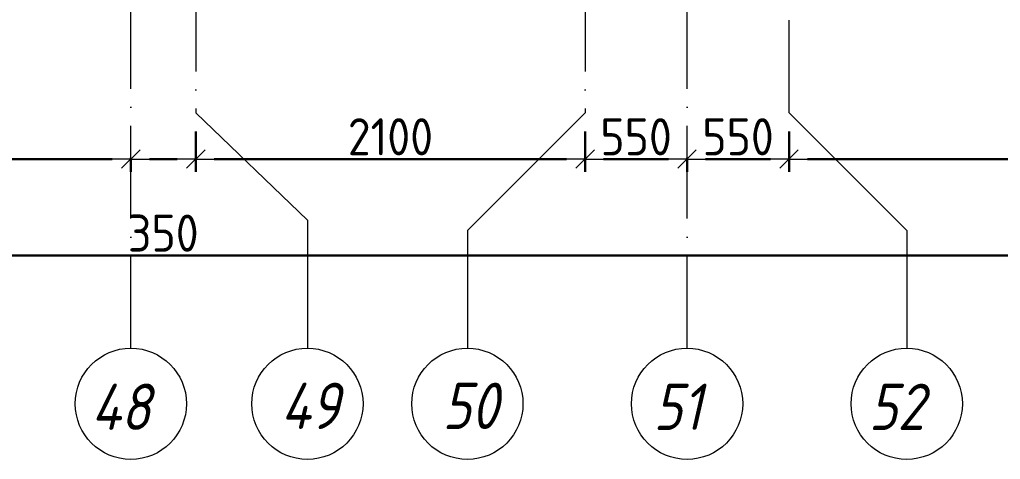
# Model space of a CAD drawing. Header units: millimetres. Extents: x -17017 to 628417, y -109036 to 199237.
# Drawn here: x 60280 to 65570, y -109036 to -106663 of the extents above; entities that cross this region are included whole.
import ezdxf

# ---------------------------------------------------------------- set-up
doc = ezdxf.new("R2010")
doc.units = ezdxf.units.MM
doc.linetypes.add('50_200_ШТРИХ_1Т_ш5_п1_п1_', pattern=[700, 500, -100, 0, -100])
for name, color, linetype, lineweight in [('Оси', 7, 'Continuous', 9), ('Оси-1', 7, 'Continuous', 20), ('Оси-2', 7, '50_200_ШТРИХ_1Т_ш5_п1_п1_', 9), ('Размеры', 7, 'Continuous', 15), ('стяжа', 7, 'Continuous', 30)]:
    doc.layers.add(name, color=color, linetype=linetype, lineweight=lineweight)
doc.styles.add('ISOCPEUR_I_1', font='isocpeui.ttf', dxfattribs={"width": 0.85, "height": 2.5})
doc.styles.add('СПДС', font='isocpeur.ttf', dxfattribs={"width": 0.9})
doc.dimstyles.new('Размера А3', dxfattribs={"dimtxt": 200, "dimasz": 100, "dimexe": 70, "dimexo": 100, "dimgap": 20, "dimtad": 1, "dimdec": 0, "dimrnd": 10, "dimzin": 0, "dimdsep": 46, "dimtxsty": 'СПДС', "dimblk": 'ARROWHEAD_6', "dimcen": 1, "dimclrd": 256, "dimclre": 256, "dimclrt": 256, "dimazin": 0, "dimtfac": 1, "dimtdec": 0, "dimtmove": 2, "dimatfit": 3, "dimfxl": 1, "dimtolj": 1, "dimtzin": 0, "dimarcsym": 0})

# ---------------------------------------------------------------- blocks, each defined once
blk = doc.blocks.new('Ось сетки - Круг_Ø6_00__ISO-2_5_0_9K_-16731441-АИ2_02_План отделки стен 2-го этажа _Часть 2_')
at = {"layer": 'Оси-1'}
blk.add_circle((0, 0), 3, dxfattribs=at)
blk = doc.blocks.new('ARROWHEAD_6')
at = {"color": 0, "linetype": 'Continuous'}
for p, q in [((0, 0), (-1, 0)), ((-0.5, -0.5), (0.5, 0.5))]:
    blk.add_line(p, q, dxfattribs=at)
blk = doc.blocks.new('*D728')
at = {"layer": 'Defpoints', "color": 0, "transparency": 16777216}
for p in [(54879.9, -107309.1), (60879.9, -107309.1), (60879.9, -107415.1)]:
    blk.add_point(p, dxfattribs=at)
at = {"layer": 'Размеры', "lineweight": -2, "transparency": 16777216}
for p, q in [((54879.9, -107409.1), (54879.9, -107485.1)), ((54979.9, -107415.1), (60779.9, -107415.1)), ((60879.9, -107409.1), (60879.9, -107485.1))]:
    blk.add_line(p, q, dxfattribs=at)
at = {"layer": 'Размеры', "lineweight": -2, "transparency": 16777216, "xscale": 100, "yscale": 100, "zscale": 100, "rotation": 180}
blk.add_blockref('ARROWHEAD_6', (54879.9, -107415.1), dxfattribs=at)
at = {"layer": 'Размеры', "lineweight": -2, "transparency": 16777216, "xscale": 100, "yscale": 100, "zscale": 100}
blk.add_blockref('ARROWHEAD_6', (60879.9, -107415.1), dxfattribs=at)
at = {"layer": 'Размеры', "transparency": 16777216, "insert": (57879.9, -107295.1), "char_height": 200, "width": 2.488, "attachment_point": 5, "style": 'СПДС'}
blk.add_mtext('\\A1;6000', dxfattribs=at)
blk = doc.blocks.new('*D729')
at = {"layer": 'Defpoints', "color": 0, "transparency": 16777216}
for p in [(61229.9, -107165.9), (60879.9, -107309.1), (61229.9, -107415.1)]:
    blk.add_point(p, dxfattribs=at)
at = {"layer": 'Размеры', "lineweight": -2, "transparency": 16777216}
for p, q in [((61229.9, -107265.9), (61229.9, -107485.1)), ((60879.9, -107409.1), (60879.9, -107485.1)), ((60979.9, -107415.1), (61129.9, -107415.1))]:
    blk.add_line(p, q, dxfattribs=at)
at = {"layer": 'Размеры', "lineweight": -2, "transparency": 16777216, "xscale": 100, "yscale": 100, "zscale": 100, "rotation": 180}
blk.add_blockref('ARROWHEAD_6', (60879.9, -107415.1), dxfattribs=at)
at = {"layer": 'Размеры', "lineweight": -2, "transparency": 16777216, "xscale": 100, "yscale": 100, "zscale": 100}
blk.add_blockref('ARROWHEAD_6', (61229.9, -107415.1), dxfattribs=at)
at = {"layer": 'Размеры', "transparency": 16777216, "insert": (61054.9, -107815.1), "char_height": 200, "width": 1.866, "attachment_point": 5, "style": 'СПДС'}
blk.add_mtext('\\A1;350', dxfattribs=at)
blk = doc.blocks.new('*D730')
at = {"layer": 'Defpoints', "color": 0, "transparency": 16777216}
for p in [(61229.9, -107165.9), (63329.9, -107165.9), (63329.9, -107415.1)]:
    blk.add_point(p, dxfattribs=at)
at = {"layer": 'Размеры', "lineweight": -2, "transparency": 16777216}
for p, q in [((61229.9, -107265.9), (61229.9, -107485.1)), ((63329.9, -107265.9), (63329.9, -107485.1)), ((61329.9, -107415.1), (63229.9, -107415.1))]:
    blk.add_line(p, q, dxfattribs=at)
at = {"layer": 'Размеры', "lineweight": -2, "transparency": 16777216, "xscale": 100, "yscale": 100, "zscale": 100, "rotation": 180}
blk.add_blockref('ARROWHEAD_6', (61229.9, -107415.1), dxfattribs=at)
at = {"layer": 'Размеры', "lineweight": -2, "transparency": 16777216, "xscale": 100, "yscale": 100, "zscale": 100}
blk.add_blockref('ARROWHEAD_6', (63329.9, -107415.1), dxfattribs=at)
at = {"layer": 'Размеры', "transparency": 16777216, "insert": (62279.9, -107295.1), "char_height": 200, "width": 2.3, "attachment_point": 5, "style": 'СПДС'}
blk.add_mtext('\\A1;2100', dxfattribs=at)
blk = doc.blocks.new('*D731')
at = {"layer": 'Defpoints', "color": 0, "transparency": 16777216}
for p in [(63329.9, -107165.9), (63879.9, -107309.1), (63879.9, -107415.1)]:
    blk.add_point(p, dxfattribs=at)
at = {"layer": 'Размеры', "lineweight": -2, "transparency": 16777216}
for p, q in [((63329.9, -107265.9), (63329.9, -107485.1)), ((63429.9, -107415.1), (63779.9, -107415.1)), ((63879.9, -107409.1), (63879.9, -107485.1))]:
    blk.add_line(p, q, dxfattribs=at)
at = {"layer": 'Размеры', "lineweight": -2, "transparency": 16777216, "xscale": 100, "yscale": 100, "zscale": 100, "rotation": 180}
blk.add_blockref('ARROWHEAD_6', (63329.9, -107415.1), dxfattribs=at)
at = {"layer": 'Размеры', "lineweight": -2, "transparency": 16777216, "xscale": 100, "yscale": 100, "zscale": 100}
blk.add_blockref('ARROWHEAD_6', (63879.9, -107415.1), dxfattribs=at)
at = {"layer": 'Размеры', "transparency": 16777216, "insert": (63604.9, -107295.1), "char_height": 200, "width": 1.866, "attachment_point": 5, "style": 'СПДС'}
blk.add_mtext('\\A1;550', dxfattribs=at)
blk = doc.blocks.new('*D732')
at = {"layer": 'Defpoints', "color": 0, "transparency": 16777216}
for p in [(64429.9, -107165.9), (63879.9, -107309.1), (64429.9, -107415.1)]:
    blk.add_point(p, dxfattribs=at)
at = {"layer": 'Размеры', "lineweight": -2, "transparency": 16777216}
for p, q in [((64429.9, -107265.9), (64429.9, -107485.1)), ((63879.9, -107409.1), (63879.9, -107485.1)), ((63979.9, -107415.1), (64329.9, -107415.1))]:
    blk.add_line(p, q, dxfattribs=at)
at = {"layer": 'Размеры', "lineweight": -2, "transparency": 16777216, "xscale": 100, "yscale": 100, "zscale": 100, "rotation": 180}
blk.add_blockref('ARROWHEAD_6', (63879.9, -107415.1), dxfattribs=at)
at = {"layer": 'Размеры', "lineweight": -2, "transparency": 16777216, "xscale": 100, "yscale": 100, "zscale": 100}
blk.add_blockref('ARROWHEAD_6', (64429.9, -107415.1), dxfattribs=at)
at = {"layer": 'Размеры', "transparency": 16777216, "insert": (64154.9, -107295.1), "char_height": 200, "width": 1.866, "attachment_point": 5, "style": 'СПДС'}
blk.add_mtext('\\A1;550', dxfattribs=at)
blk = doc.blocks.new('*D733')
at = {"layer": 'Defpoints', "color": 0, "transparency": 16777216}
for p in [(64429.9, -107165.9), (67429.9, -107309.1), (67429.9, -107415.1)]:
    blk.add_point(p, dxfattribs=at)
at = {"layer": 'Размеры', "lineweight": -2, "transparency": 16777216}
for p, q in [((64429.9, -107265.9), (64429.9, -107485.1)), ((64529.9, -107415.1), (67329.9, -107415.1)), ((67429.9, -107409.1), (67429.9, -107485.1))]:
    blk.add_line(p, q, dxfattribs=at)
at = {"layer": 'Размеры', "lineweight": -2, "transparency": 16777216, "xscale": 100, "yscale": 100, "zscale": 100, "rotation": 180}
blk.add_blockref('ARROWHEAD_6', (64429.9, -107415.1), dxfattribs=at)
at = {"layer": 'Размеры', "lineweight": -2, "transparency": 16777216, "xscale": 100, "yscale": 100, "zscale": 100}
blk.add_blockref('ARROWHEAD_6', (67429.9, -107415.1), dxfattribs=at)
at = {"layer": 'Размеры', "transparency": 16777216, "insert": (65929.9, -107295.1), "char_height": 200, "width": 2.488, "attachment_point": 5, "style": 'СПДС'}
blk.add_mtext('\\A1;3000', dxfattribs=at)
blk = doc.blocks.new('*D740')
at = {"layer": 'Defpoints', "color": 0, "transparency": 16777216}
for p in [(-10070.1, -107830.3), (93429.9, -107830.3), (93429.9, -107936.4)]:
    blk.add_point(p, dxfattribs=at)
at = {"layer": 'Размеры', "lineweight": -2, "transparency": 16777216}
for p, q in [((-10070.1, -107930.3), (-10070.1, -108006.4)), ((-9970.1, -107936.4), (93329.9, -107936.4)), ((93429.9, -107930.3), (93429.9, -108006.4))]:
    blk.add_line(p, q, dxfattribs=at)
at = {"layer": 'Размеры', "lineweight": -2, "transparency": 16777216, "xscale": 100, "yscale": 100, "zscale": 100, "rotation": 180}
blk.add_blockref('ARROWHEAD_6', (-10070.1, -107936.4), dxfattribs=at)
at = {"layer": 'Размеры', "lineweight": -2, "transparency": 16777216, "xscale": 100, "yscale": 100, "zscale": 100}
blk.add_blockref('ARROWHEAD_6', (93429.9, -107936.4), dxfattribs=at)
at = {"layer": 'Размеры', "transparency": 16777216, "insert": (41679.9, -107816.4), "char_height": 200, "width": 3.544, "attachment_point": 5, "style": 'СПДС'}
blk.add_mtext('\\A1;103500', dxfattribs=at)
blk = doc.blocks.new('2ч2эт')
at = {"layer": 'Оси'}
for p, q in [((61229.9, -107165.9), (61832.1, -107744.7)), ((63329.9, -107165.9), (62694.9, -107800.9)), ((64429.9, -107165.9), (65064.9, -107800.9)), ((61832.1, -107744.7), (61832.1, -108435.9)), ((62694.9, -107800.9), (62694.9, -108435.9)), ((65064.9, -107800.9), (65064.9, -108435.9))]:
    blk.add_line(p, q, dxfattribs=at)
blk = doc.blocks.new('ось2эт')
at = {"layer": 'Оси-2'}
for p, q in [((61229.9, -54635.1), (61229.9, -107165.9)), ((63329.9, -54635.1), (63329.9, -107165.9)), ((60879.9, -108435.9), (60879.9, -93480.6)), ((63879.9, -108435.9), (63879.9, -93480.6)), ((64429.9, -107165.9), (64429.9, -94750.6))]:
    blk.add_line(p, q, dxfattribs=at)
at = {"layer": 'Оси-1', "xscale": 99.99999999999993, "yscale": 99.99999999999993, "zscale": 99.99999999999993}
for p in [(60879.9, -108735.9), (63879.9, -108735.9), (65064.9, -108735.9)]:
    blk.add_blockref('Ось сетки - Круг_Ø6_00__ISO-2_5_0_9K_-16731441-АИ2_02_План отделки стен 2-го этажа _Часть 2_', p, dxfattribs=at)
at = {"layer": 'Оси-1', "xscale": 99.99999999999993, "yscale": 99.99999999999993, "zscale": 99.99999999999993, "rotation": 180}
for p in [(61832.1, -108735.9), (62694.9, -108735.9)]:
    blk.add_blockref('Ось сетки - Круг_Ø6_00__ISO-2_5_0_9K_-16731441-АИ2_02_План отделки стен 2-го этажа _Часть 2_', p, dxfattribs=at)
at = {"layer": 'Оси', "char_height": 250, "attachment_point": 1, "style": 'ISOCPEUR_I_1'}
for s, insert, width in [('48', (60666, -108627.2), 425.696), ('49', (61688.7, -108622), 425.696), ('50', (62560.6, -108622), 404.05), ('51', (63698.9, -108627.2), 346.329), ('52', (64860, -108627.2), 404.05)]:
    blk.add_mtext(s, dxfattribs=dict(at, insert=insert, width=width))
at = {"layer": 'Размеры'}
for base, p1, p2, picture, middle in [((60879.9, -107415.1), (54879.9, -107309.1), (60879.9, -107309.1), '*D728', (57879.9, -107295.1)), ((61229.9, -107415.1), (60879.9, -107309.1), (61229.9, -107165.9), '*D729', (61054.9, -107815.1)), ((63329.9, -107415.1), (61229.9, -107165.9), (63329.9, -107165.9), '*D730', (62279.9, -107295.1)), ((63879.9, -107415.1), (63329.9, -107165.9), (63879.9, -107309.1), '*D731', (63604.9, -107295.1)), ((64429.9, -107415.1), (63879.9, -107309.1), (64429.9, -107165.9), '*D732', (64154.9, -107295.1)), ((67429.9, -107415.1), (64429.9, -107165.9), (67429.9, -107309.1), '*D733', (65929.9, -107295.1)), ((93429.9, -107936.4), (-10070.1, -107830.3), (93429.9, -107830.3), '*D740', (41679.9, -107816.4))]:
    dim = blk.add_linear_dim(base=base, p1=p1, p2=p2, dimstyle='Размера А3', dxfattribs=at)
    dim.commit()
    dim.dimension.update_dxf_attribs({"geometry": picture, "text_midpoint": middle})

msp = doc.modelspace()

# ---------------------------------------------------------------- block references
at = {"layer": 'стяжа'}
for name in ['ось2эт', '2ч2эт']:
    msp.add_blockref(name, (0, 0), dxfattribs=at)

doc.saveas('drawing.dxf')
